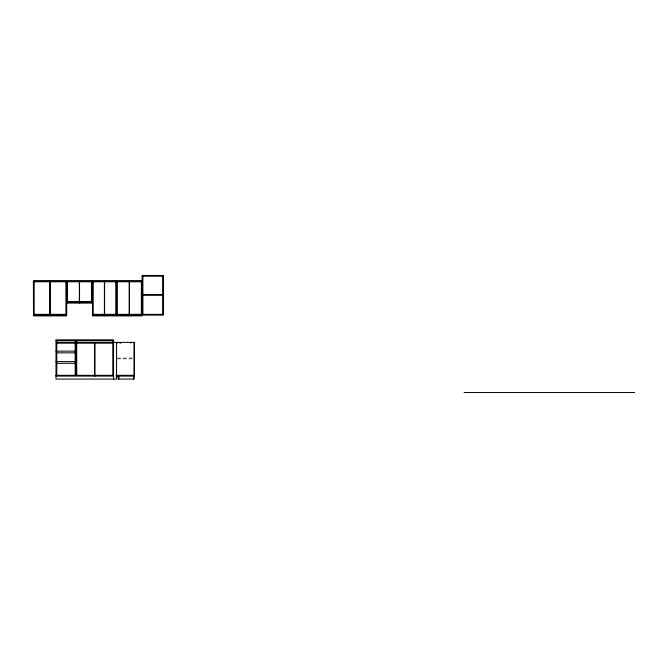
<?xml version="1.0" encoding="UTF-8"?>
<svg xmlns="http://www.w3.org/2000/svg" width="668" height="668" viewBox="0 0 668 668"><rect width="100%" height="100%" fill="white"/><g stroke="black" fill="none" stroke-linecap="round" stroke-linejoin="round"><path stroke-width="0.5" stroke-dasharray="3.34 2.5" d="M117.309 358.09L134.235 358.09M117.309 358.858L134.235 358.858"/><path stroke-width="1" d="M113.552 342.4L134.235 342.4L134.235 375.316L116.541 375.316M142.125 276.226L163.443 276.226M142.125 281.003L92.451 281.003L92.451 315.112L163.443 315.112L163.443 275.458L142.125 275.458L142.125 315.112M33.483 281.086L49.941 281.086L49.941 315.88L33.483 315.88L33.4 281.003L92.234 281.003L92.234 302.32L66.658 302.32M66.575 281.086L50.117 281.086L50.117 315.88L66.575 315.88L66.575 302.579M66.742 281.086L79.358 281.086L79.358 303.088L66.742 303.088M92.151 281.086L79.534 281.086L79.534 303.088L92.151 303.088M92.535 281.086L104.408 281.086L104.408 315.88L92.535 315.88M116.457 281.086L104.584 281.086L104.584 315.88L116.457 315.88M116.624 281.086L129.241 281.086L129.241 315.88L116.624 315.88M142.033 281.086L129.417 281.086L129.417 315.88L142.033 315.88M33.4 281.771L92.234 281.771M92.451 281.771L142.125 281.771M142.885 294.521L162.675 294.521M142.885 295.289L162.675 295.289M66.658 301.552L92.234 301.552M33.4 314.344L66.658 314.344M92.451 314.344L163.443 314.344M33.4 315.112L66.658 315.112L66.658 281.003M55.995 340.697L113.552 340.697M56.763 342.4L75.183 342.4M76.72 342.4L112.792 342.4M115.773 342.484L116.541 342.484M56.763 343.168L75.183 343.168M76.72 343.168L112.792 343.168M55.995 351.143L75.868 351.143M56.763 352.846L75.183 352.846M55.995 361.588L75.868 361.588M56.763 363.292L75.183 363.292M55.995 375.316L113.552 375.316M115.773 375.992L116.541 375.992M55.995 376.084L113.552 376.084M116.541 376.084L134.235 376.084M464.06 392.542L634.6 392.542M162.675 276.226L162.675 314.344M142.885 276.226L142.885 314.344M141.357 281.771L141.357 314.344M134.235 342.4L134.235 379.065L118.077 379.065L118.077 376.084M133.466 376.084L133.466 379.065M130.819 342.4L130.819 343.168M120.716 342.4L120.716 343.168M119.948 342.4L119.948 343.168M118.846 376.084L118.846 379.065M117.309 281.771L117.309 314.344M117.309 342.4L117.309 343.168M116.541 281.003L116.541 315.112M116.541 342.4L116.541 379.065L55.995 379.065L55.995 339.845L113.552 339.845L113.552 379.065M115.773 281.771L115.773 314.344M112.792 340.697L112.792 375.316M94.839 342.801L94.839 376.084M94.664 342.801L94.664 376.084M93.219 281.771L93.219 314.344M91.466 281.771L91.466 301.552M76.72 340.697L76.72 375.316M75.952 340.697L75.952 375.316M75.183 340.697L75.183 375.316M67.426 281.771L67.426 301.552M65.89 281.771L65.89 314.344M56.763 340.697L56.763 375.316M34.168 281.771L34.168 314.344"/></g></svg>
